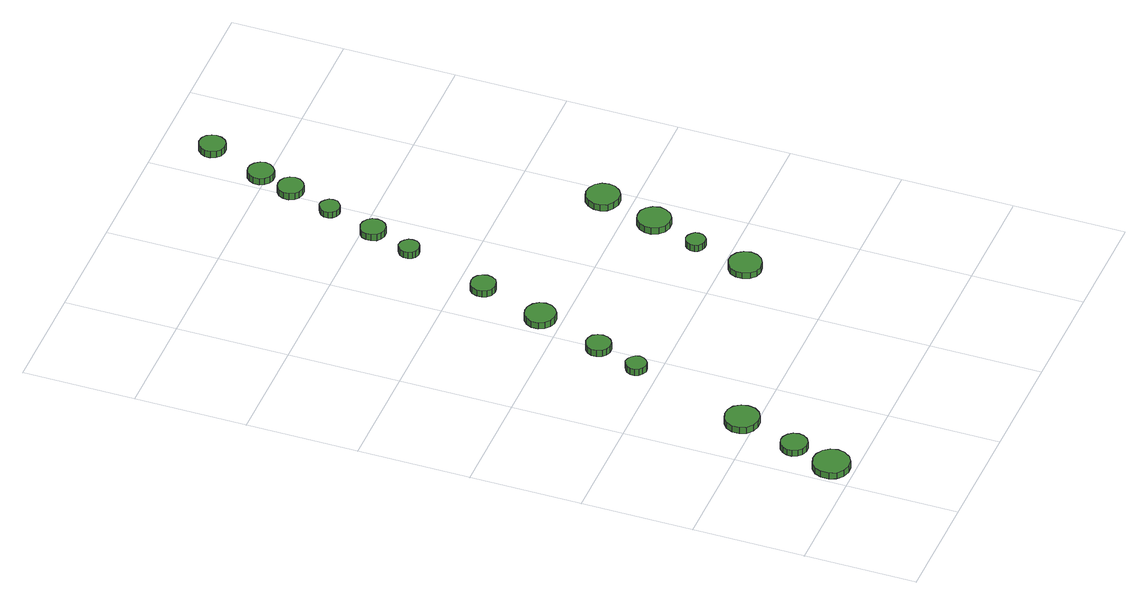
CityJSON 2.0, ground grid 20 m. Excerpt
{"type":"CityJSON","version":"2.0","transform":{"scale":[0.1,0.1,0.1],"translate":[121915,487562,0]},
"CityObjects":{
"tree1":{"type":"SolitaryVegetationObject","attributes":{"function":"something"},"geometry":[{"type":"MultiSurface","lod":"1","boundaries":[[[0,1,2,3,4,5,6,7,8,9,10,11,12,13,14]],[[15,16,17,18,19,20,21,22,23,24,25,26,27,28,29]],[[0,29,28,1]],[[1,28,27,2]],[[2,27,26,3]],[[3,26,25,4]],[[4,25,24,5]],[[5,24,23,6]],[[6,23,22,7]],[[7,22,21,8]],[[8,21,20,9]],[[9,20,19,10]],[[10,19,18,11]],[[11,18,17,12]],[[12,17,16,13]],[[13,16,15,14]],[[14,15,29,0]]]}]},
"tree2":{"type":"SolitaryVegetationObject","attributes":{"function":"something"},"geometry":[{"type":"MultiSurface","lod":"1","boundaries":[[[30,31,32,33,34,35,36,37,38,39,40,41,42,43,44]],[[45,46,47,48,49,50,51,52,53,54,55,56,57,58,59]],[[30,59,58,31]],[[31,58,57,32]],[[32,57,56,33]],[[33,56,55,34]],[[34,55,54,35]],[[35,54,53,36]],[[36,53,52,37]],[[37,52,51,38]],[[38,51,50,39]],[[39,50,49,40]],[[40,49,48,41]],[[41,48,47,42]],[[42,47,46,43]],[[43,46,45,44]],[[44,45,59,30]]]}]},
"tree3":{"type":"SolitaryVegetationObject","attributes":{"function":"something"},"geometry":[{"type":"MultiSurface","lod":"1","boundaries":[[[60,61,62,63,64,65,66,67,68,69,70,71,72,73,74]],[[75,76,77,78,79,80,81,82,83,84,85,86,87,88,89]],[[60,89,88,61]],[[61,88,87,62]],[[62,87,86,63]],[[63,86,85,64]],[[64,85,84,65]],[[65,84,83,66]],[[66,83,82,67]],[[67,82,81,68]],[[68,81,80,69]],[[69,80,79,70]],[[70,79,78,71]],[[71,78,77,72]],[[72,77,76,73]],[[73,76,75,74]],[[74,75,89,60]]]}]},
"tree4":{"type":"SolitaryVegetationObject","attributes":{"function":"something"},"geometry":[{"type":"MultiSurface","lod":"1","boundaries":[[[90,91,92,93,94,95,96,97,98,99,100,101,102,103,104]],[[105,106,107,108,109,110,111,112,113,114,115,116,117,118,119]],[[90,119,118,91]],[[91,118,117,92]],[[92,117,116,93]],[[93,116,115,94]],[[94,115,114,95]],[[95,114,113,96]],[[96,113,112,97]],[[97,112,111,98]],[[98,111,110,99]],[[99,110,109,100]],[[100,109,108,101]],[[101,108,107,102]],[[102,107,106,103]],[[103,106,105,104]],[[104,105,119,90]]]}]},
"tree5":{"type":"SolitaryVegetationObject","attributes":{"function":"something"},"geometry":[{"type":"MultiSurface","lod":"1","boundaries":[[[120,121,122,123,124,125,126,127,128,129,130,131,132,133,134]],[[135,136,137,138,139,140,141,142,143,144,145,146,147,148,149]],[[120,149,148,121]],[[121,148,147,122]],[[122,147,146,123]],[[123,146,145,124]],[[124,145,144,125]],[[125,144,143,126]],[[126,143,142,127]],[[127,142,141,128]],[[128,141,140,129]],[[129,140,139,130]],[[130,139,138,131]],[[131,138,137,132]],[[132,137,136,133]],[[133,136,135,134]],[[134,135,149,120]]]}]},
"tree6":{"type":"SolitaryVegetationObject","attributes":{"function":"something"},"geometry":[{"type":"MultiSurface","lod":"1","boundaries":[[[150,151,152,153,154,155,156,157,158,159,160,161,162,163,164]],[[165,166,167,168,169,170,171,172,173,174,175,176,177,178,179]],[[150,179,178,151]],[[151,178,177,152]],[[152,177,176,153]],[[153,176,175,154]],[[154,175,174,155]],[[155,174,173,156]],[[156,173,172,157]],[[157,172,171,158]],[[158,171,170,159]],[[159,170,169,160]],[[160,169,168,161]],[[161,168,167,162]],[[162,167,166,163]],[[163,166,165,164]],[[164,165,179,150]]]}]},
"tree7":{"type":"SolitaryVegetationObject","attributes":{"function":"something"},"geometry":[{"type":"MultiSurface","lod":"1","boundaries":[[[180,181,182,183,184,185,186,187,188,189,190,191,192,193,194]],[[195,196,197,198,199,200,201,202,203,204,205,206,207,208,209]],[[180,209,208,181]],[[181,208,207,182]],[[182,207,206,183]],[[183,206,205,184]],[[184,205,204,185]],[[185,204,203,186]],[[186,203,202,187]],[[187,202,201,188]],[[188,201,200,189]],[[189,200,199,190]],[[190,199,198,191]],[[191,198,197,192]],[[192,197,196,193]],[[193,196,195,194]],[[194,195,209,180]]]}]},
"tree8":{"type":"SolitaryVegetationObject","attributes":{"function":"something"},"geometry":[{"type":"MultiSurface","lod":"1","boundaries":[[[210,211,212,213,214,215,216,217,218,219,220,221,222,223,224]],[[225,226,227,228,229,230,231,232,233,234,235,236,237,238,239]],[[210,239,238,211]],[[211,238,237,212]],[[212,237,236,213]],[[213,236,235,214]],[[214,235,234,215]],[[215,234,233,216]],[[216,233,232,217]],[[217,232,231,218]],[[218,231,230,219]],[[219,230,229,220]],[[220,229,228,221]],[[221,228,227,222]],[[222,227,226,223]],[[223,226,225,224]],[[224,225,239,210]]]}]},
"tree9":{"type":"SolitaryVegetationObject","attributes":{"function":"something"},"geometry":[{"type":"MultiSurface","lod":"1","boundaries":[[[240,241,242,243,244,245,246,247,248,249,250,251,252,253,254]],[[255,256,257,258,259,260,261,262,263,264,265,266,267,268,269]],[[240,269,268,241]],[[241,268,267,242]],[[242,267,266,243]],[[243,266,265,244]],[[244,265,264,245]],[[245,264,263,246]],[[246,263,262,247]],[[247,262,261,248]],[[248,261,260,249]],[[249,260,259,250]],[[250,259,258,251]],[[251,258,257,252]],[[252,257,256,253]],[[253,256,255,254]],[[254,255,269,240]]]}]},
"tree10":{"type":"SolitaryVegetationObject","attributes":{"function":"something"},"geometry":[{"type":"MultiSurface","lod":"1","boundaries":[[[270,271,272,273,274,275,276,277,278,279,280,281,282,283,284]],[[285,286,287,288,289,290,291,292,293,294,295,296,297,298,299]],[[270,299,298,271]],[[271,298,297,272]],[[272,297,296,273]],[[273,296,295,274]],[[274,295,294,275]],[[275,294,293,276]],[[276,293,292,277]],[[277,292,291,278]],[[278,291,290,279]],[[279,290,289,280]],[[280,289,288,281]],[[281,288,287,282]],[[282,287,286,283]],[[283,286,285,284]],[[284,285,299,270]]]}]},
"tree11":{"type":"SolitaryVegetationObject","attributes":{"function":"something"},"geometry":[{"type":"MultiSurface","lod":"1","boundaries":[[[300,301,302,303,304,305,306,307,308,309,310,311,312,313,314]],[[315,316,317,318,319,320,321,322,323,324,325,326,327,328,329]],[[300,329,328,301]],[[301,328,327,302]],[[302,327,326,303]],[[303,326,325,304]],[[304,325,324,305]],[[305,324,323,306]],[[306,323,322,307]],[[307,322,321,308]],[[308,321,320,309]],[[309,320,319,310]],[[310,319,318,311]],[[311,318,317,312]],[[312,317,316,313]],[[313,316,315,314]],[[314,315,329,300]]]}]},
"tree12":{"type":"SolitaryVegetationObject","attributes":{"function":"something"},"geometry":[{"type":"MultiSurface","lod":"1","boundaries":[[[330,331,332,333,334,335,336,337,338,339,340,341,342,343,344]],[[345,346,347,348,349,350,351,352,353,354,355,356,357,358,359]],[[330,359,358,331]],[[331,358,357,332]],[[332,357,356,333]],[[333,356,355,334]],[[334,355,354,335]],[[335,354,353,336]],[[336,353,352,337]],[[337,352,351,338]],[[338,351,350,339]],[[339,350,349,340]],[[340,349,348,341]],[[341,348,347,342]],[[342,347,346,343]],[[343,346,345,344]],[[344,345,359,330]]]}]},
"tree13":{"type":"SolitaryVegetationObject","attributes":{"function":"something"},"geometry":[{"type":"MultiSurface","lod":"1","boundaries":[[[360,361,362,363,364,365,366,367,368,369,370,371,372,373,374]],[[375,376,377,378,379,380,381,382,383,384,385,386,387,388,389]],[[360,389,388,361]],[[361,388,387,362]],[[362,387,386,363]],[[363,386,385,364]],[[364,385,384,365]],[[365,384,383,366]],[[366,383,382,367]],[[367,382,381,368]],[[368,381,380,369]],[[369,380,379,370]],[[370,379,378,371]],[[371,378,377,372]],[[372,377,376,373]],[[373,376,375,374]],[[374,375,389,360]]]}]},
"tree14":{"type":"SolitaryVegetationObject","attributes":{"function":"something"},"geometry":[{"type":"MultiSurface","lod":"1","boundaries":[[[390,391,392,393,394,395,396,397,398,399,400,401,402,403,404]],[[405,406,407,408,409,410,411,412,413,414,415,416,417,418,419]],[[390,419,418,391]],[[391,418,417,392]],[[392,417,416,393]],[[393,416,415,394]],[[394,415,414,395]],[[395,414,413,396]],[[396,413,412,397]],[[397,412,411,398]],[[398,411,410,399]],[[399,410,409,400]],[[400,409,408,401]],[[401,408,407,402]],[[402,407,406,403]],[[403,406,405,404]],[[404,405,419,390]]]}]},
"tree15":{"type":"SolitaryVegetationObject","attributes":{"function":"something"},"geometry":[{"type":"MultiSurface","lod":"1","boundaries":[[[420,421,422,423,424,425,426,427,428,429,430,431,432,433,434]],[[435,436,437,438,439,440,441,442,443,444,445,446,447,448,449]],[[420,449,448,421]],[[421,448,447,422]],[[422,447,446,423]],[[423,446,445,424]],[[424,445,444,425]],[[425,444,443,426]],[[426,443,442,427]],[[427,442,441,428]],[[428,441,440,429]],[[429,440,439,430]],[[430,439,438,431]],[[431,438,437,432]],[[432,437,436,433]],[[433,436,435,434]],[[434,435,449,420]]]}]},
"tree16":{"type":"SolitaryVegetationObject","attributes":{"function":"something"},"geometry":[{"type":"MultiSurface","lod":"1","boundaries":[[[450,451,452,453,454,455,456,457,458,459,460,461,462,463,464]],[[465,466,467,468,469,470,471,472,473,474,475,476,477,478,479]],[[450,479,478,451]],[[451,478,477,452]],[[452,477,476,453]],[[453,476,475,454]],[[454,475,474,455]],[[455,474,473,456]],[[456,473,472,457]],[[457,472,471,458]],[[458,471,470,459]],[[459,470,469,460]],[[460,469,468,461]],[[461,468,467,462]],[[462,467,466,463]],[[463,466,465,464]],[[464,465,479,450]]]}]},
"tree17":{"type":"SolitaryVegetationObject","attributes":{"function":"something"},"geometry":[{"type":"MultiSurface","lod":"1","boundaries":[[[480,481,482,483,484,485,486,487,488,489,490,491,492,493,494]],[[495,496,497,498,499,500,501,502,503,504,505,506,507,508,509]],[[480,509,508,481]],[[481,508,507,482]],[[482,507,506,483]],[[483,506,505,484]],[[484,505,504,485]],[[485,504,503,486]],[[486,503,502,487]],[[487,502,501,488]],[[488,501,500,489]],[[489,500,499,490]],[[490,499,498,491]],[[491,498,497,492]],[[492,497,496,493]],[[493,496,495,494]],[[494,495,509,480]]]}]}
},
"vertices":[
[71,41,16],[68,54,16],[60,65,16],[48,72,16],[35,73,16],[22,69,16],[12,60,16],[7,48,16],[7,34,16],[12,22,16],[22,13,16],[35,9,16],[48,10,16],[60,17,16],[68,28,16],[68,28,3],[60,17,3],[48,10,3],[35,9,3],[22,13,3],[12,22,3],[7,34,3],[7,48,3],[12,60,3],[22,69,3],[35,73,3],[48,72,3],[60,65,3],[68,54,3],[71,41,3],
[88,117,16],[86,127,16],[80,135,16],[71,140,16],[62,141,16],[52,138,16],[45,131,16],[41,122,16],[41,113,16],[45,104,16],[52,97,16],[62,94,16],[71,95,16],[80,100,16],[86,108,16],[86,108,4],[80,100,4],[71,95,4],[62,94,4],[52,97,4],[45,104,4],[41,113,4],[41,122,4],[45,131,4],[52,138,4],[62,141,4],[71,140,4],[80,135,4],[86,127,4],[88,117,4],
[127,223,17],[125,235,17],[117,246,17],[106,252,17],[94,253,17],[82,249,17],[72,241,17],[67,229,17],[67,217,17],[72,205,17],[82,196,17],[94,193,17],[106,194,17],[117,200,17],[125,210,17],[125,210,4],[117,200,4],[106,194,4],[94,193,4],[82,196,4],[72,205,4],[67,217,4],[67,229,4],[72,241,4],[82,249,4],[94,253,4],[106,252,4],[117,246,4],[125,235,4],[127,223,4],
[190,441,15],[188,448,15],[183,454,15],[177,458,15],[169,459,15],[162,456,15],[156,451,15],[153,444,15],[153,437,15],[156,430,15],[162,425,15],[169,422,15],[177,423,15],[183,427,15],[188,433,15],[188,433,2],[183,427,2],[177,423,2],[169,422,2],[162,425,2],[156,430,2],[153,437,2],[153,444,2],[156,451,2],[162,456,2],[169,459,2],[177,458,2],[183,454,2],[188,448,2],[190,441,2],
[220,518,16],[218,527,16],[213,535,16],[205,539,16],[196,540,16],[187,537,16],[181,531,16],[177,523,16],[177,514,16],[181,505,16],[187,499,16],[196,496,16],[205,497,16],[213,502,16],[218,509,16],[218,509,3],[213,502,3],[205,497,3],[196,496,3],[187,499,3],[181,505,3],[177,514,3],[177,523,3],[181,531,3],[187,537,3],[196,540,3],[205,539,3],[213,535,3],[218,527,3],[220,518,3],
[265,637,17],[263,648,17],[256,657,17],[246,663,17],[235,664,17],[224,661,17],[216,653,17],[211,643,17],[211,631,17],[216,621,17],[224,613,17],[235,610,17],[246,611,17],[256,617,17],[263,626,17],[263,626,4],[256,617,4],[246,611,4],[235,610,4],[224,613,4],[216,621,4],[211,631,4],[211,643,4],[216,653,4],[224,661,4],[235,664,4],[246,663,4],[256,657,4],[263,648,4],[265,637,4],
[302,755,16],[300,764,16],[295,771,16],[287,776,16],[278,777,16],[269,774,16],[262,768,16],[259,759,16],[259,750,16],[262,742,16],[269,736,16],[278,733,16],[287,734,16],[295,738,16],[300,746,16],[300,746,3],[295,738,3],[287,734,3],[278,733,3],[269,736,3],[262,742,3],[259,750,3],[259,759,3],[262,768,3],[269,774,3],[278,777,3],[287,776,3],[295,771,3],[300,764,3],[302,755,3],
[515,363,16],[512,375,16],[505,385,16],[494,391,16],[482,392,16],[471,388,16],[462,380,16],[457,369,16],[457,357,16],[462,345,16],[471,337,16],[482,334,16],[494,335,16],[505,341,16],[512,351,16],[512,351,4],[505,341,4],[494,335,4],[482,334,4],[471,337,4],[462,345,4],[457,357,4],[457,369,4],[462,380,4],[471,388,4],[482,392,4],[494,391,4],[505,385,4],[512,375,4],[515,363,4],
[348,907,15],[347,914,15],[342,920,15],[336,924,15],[328,925,15],[321,922,15],[316,917,15],[313,911,15],[313,903,15],[316,896,15],[321,891,15],[328,889,15],[336,890,15],[342,893,15],[347,899,15],[347,899,2],[342,893,2],[336,890,2],[328,889,2],[321,891,2],[316,896,2],[313,903,2],[313,911,2],[316,917,2],[321,922,2],[328,925,2],[336,924,2],[342,920,2],[347,914,2],[348,907,2],
[378,981,16],[376,990,16],[371,997,16],[363,1002,16],[354,1003,16],[345,1000,16],[338,994,16],[335,986,16],[335,977,16],[338,968,16],[345,962,16],[354,959,16],[363,960,16],[371,965,16],[376,972,16],[376,972,3],[371,965,3],[363,960,3],[354,959,3],[345,962,3],[338,968,3],[335,977,3],[335,986,3],[338,994,3],[345,1000,3],[354,1003,3],[363,1002,3],[371,997,3],[376,990,3],[378,981,3],
[533,463,15],[532,470,15],[527,475,15],[521,479,15],[514,480,15],[507,477,15],[502,473,15],[499,466,15],[499,459,15],[502,453,15],[507,448,15],[514,446,15],[521,446,15],[527,450,15],[532,456,15],[532,456,2],[527,450,2],[521,446,2],[514,446,2],[507,448,2],[502,453,2],[499,459,2],[499,466,2],[502,473,2],[507,477,2],[514,480,2],[521,479,2],[527,475,2],[532,470,2],[533,463,2],
[402,1069,15],[401,1076,15],[396,1082,15],[390,1086,15],[383,1087,15],[376,1084,15],[370,1079,15],[367,1073,15],[367,1065,15],[370,1058,15],[376,1053,15],[383,1051,15],[390,1052,15],[396,1056,15],[401,1062,15],[401,1062,3],[396,1056,3],[390,1052,3],[383,1051,3],[376,1053,3],[370,1058,3],[367,1065,3],[367,1073,3],[370,1079,3],[376,1084,3],[383,1087,3],[390,1086,3],[396,1082,3],[401,1076,3],[402,1069,3],
[574,548,16],[571,560,16],[564,570,16],[554,576,16],[541,577,16],[530,574,16],[521,565,16],[516,554,16],[516,542,16],[521,531,16],[530,523,16],[541,519,16],[554,520,16],[564,526,16],[571,536,16],[571,536,3],[564,526,3],[554,520,3],[541,519,3],[530,523,3],[521,531,3],[516,542,3],[516,554,3],[521,565,3],[530,574,3],[541,577,3],[554,576,3],[564,570,3],[571,560,3],[574,548,3],
[433,1149,17],[431,1158,17],[425,1166,17],[417,1170,17],[408,1171,17],[399,1169,17],[392,1162,17],[388,1154,17],[388,1144,17],[392,1135,17],[399,1129,17],[408,1126,17],[417,1127,17],[425,1132,17],[431,1140,17],[431,1140,4],[425,1132,4],[417,1127,4],[408,1126,4],[399,1129,4],[392,1135,4],[388,1144,4],[388,1154,4],[392,1162,4],[399,1169,4],[408,1171,4],[417,1170,4],[425,1166,4],[431,1158,4],[433,1149,4],
[602,650,16],[600,662,16],[593,672,16],[582,678,16],[570,680,16],[558,676,16],[549,668,16],[544,656,16],[544,644,16],[549,633,16],[558,625,16],[570,621,16],[582,622,16],[593,629,16],[600,638,16],[600,638,3],[593,629,3],[582,622,3],[570,621,3],[558,625,3],[549,633,3],[544,644,3],[544,656,3],[549,668,3],[558,676,3],[570,680,3],[582,678,3],[593,672,3],[600,662,3],[602,650,3],
[454,1210,16],[452,1219,16],[446,1227,16],[438,1232,16],[429,1233,16],[420,1230,16],[413,1223,16],[409,1215,16],[409,1205,16],[413,1196,16],[420,1190,16],[429,1187,16],[438,1188,16],[446,1193,16],[452,1201,16],[452,1201,3],[446,1193,3],[438,1188,3],[429,1187,3],[420,1190,3],[413,1196,3],[409,1205,3],[409,1215,3],[413,1223,3],[420,1230,3],[429,1233,3],[438,1232,3],[446,1227,3],[452,1219,3],[454,1210,3],
[491,1311,18],[489,1320,18],[484,1328,18],[476,1333,18],[466,1334,18],[457,1331,18],[450,1324,18],[446,1316,18],[446,1306,18],[450,1297,18],[457,1291,18],[466,1288,18],[476,1289,18],[484,1294,18],[489,1302,18],[489,1302,5],[484,1294,5],[476,1289,5],[466,1288,5],[457,1291,5],[450,1297,5],[446,1306,5],[446,1316,5],[450,1324,5],[457,1331,5],[466,1334,5],[476,1333,5],[484,1328,5],[489,1320,5],[491,1311,5]
]}
